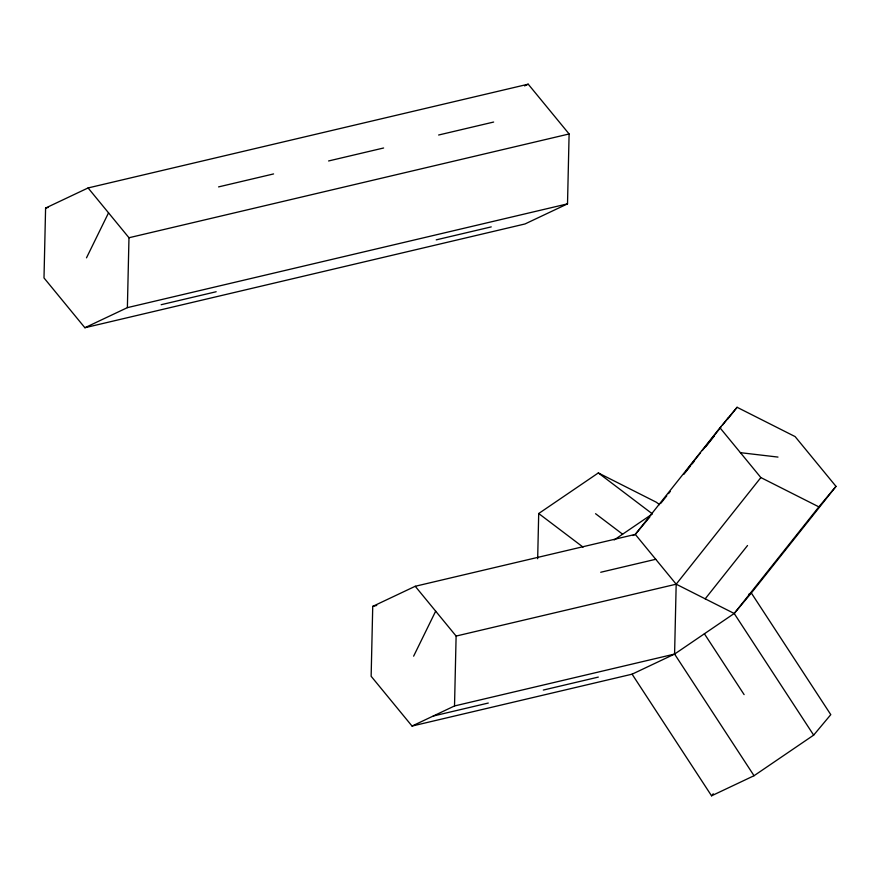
<?xml version="1.0" encoding="UTF-8"?>
<svg xmlns="http://www.w3.org/2000/svg" width="880" height="880" viewBox="0 0 880 880"><rect width="100%" height="100%" fill="white"/><g stroke="black" fill="none" stroke-linecap="round" stroke-linejoin="round"><path stroke-width="1.32" d="M45.595 208.054L44 277.937L84.887 327.734L525.019 223.96L567.512 203.863L569.107 133.969L528.22 84.183L88.088 187.946L45.595 208.054L48.268 207.416M84.887 327.734L127.38 307.637L128.975 237.743L88.088 187.946M649.847 516.978L635.294 534.391L415.228 586.278L372.735 606.375L371.14 676.269L412.027 726.055L632.093 674.179L674.586 654.071L734.206 613.481L751.333 592.999L836 486.376L795.113 436.59L737.088 407.286L719.961 427.779L635.294 534.391L632.863 535.546M412.027 726.055L454.52 705.958L456.115 636.064L415.228 586.278M537.669 558.745L538.703 513.524L598.323 472.934L656.337 502.238L659.582 504.691M748.902 594.143L751.333 592.999L830.786 714.648L813.659 735.13L754.039 775.72L674.586 654.071L676.181 584.188L760.859 477.565L719.961 427.779M86.493 257.84L108.537 212.85M413.633 656.172L435.666 611.171M686.191 470.844L700.579 452.716M702.273 450.582L720.907 427.13M722.601 424.996L728.53 417.527M660.88 503.239L666.809 495.781M668.503 493.647L670.197 491.513M683.749 474.452L690.514 465.927M692.208 463.793L693.902 461.659M705.76 446.732L714.23 436.073M727.771 419.012L737.088 407.286M705.188 598.84L747.527 545.523M813.659 735.13L734.206 613.481L818.873 506.869L836 486.376M632.093 674.179L711.557 795.817L713.262 793.771M614.174 539.946L652.421 513.909L598.323 472.934M524.579 85.899L528.22 84.183M711.557 795.817L754.039 775.72M218.57 186.901L273.581 173.932M328.592 160.963L383.614 147.994M438.625 135.014L493.647 122.045M128.975 237.743L569.107 133.969M127.38 307.637L567.512 203.863M161.15 304.711L216.172 291.742M436.238 239.855L491.249 226.886M372.735 606.375L376.739 605.429M600.721 572.264L655.732 559.284M456.115 636.064L676.181 584.188L734.206 613.481M454.52 705.958L674.586 654.071M433.279 716.012L488.29 703.043M543.312 690.063L598.323 677.094M740.41 452.672L777.986 457.083M760.859 477.565L818.873 506.869M595.562 513.711L622.611 534.193M538.703 513.524L583.066 547.118M635.294 534.391L676.181 584.188M704.396 633.776L744.117 694.606"/></g></svg>
